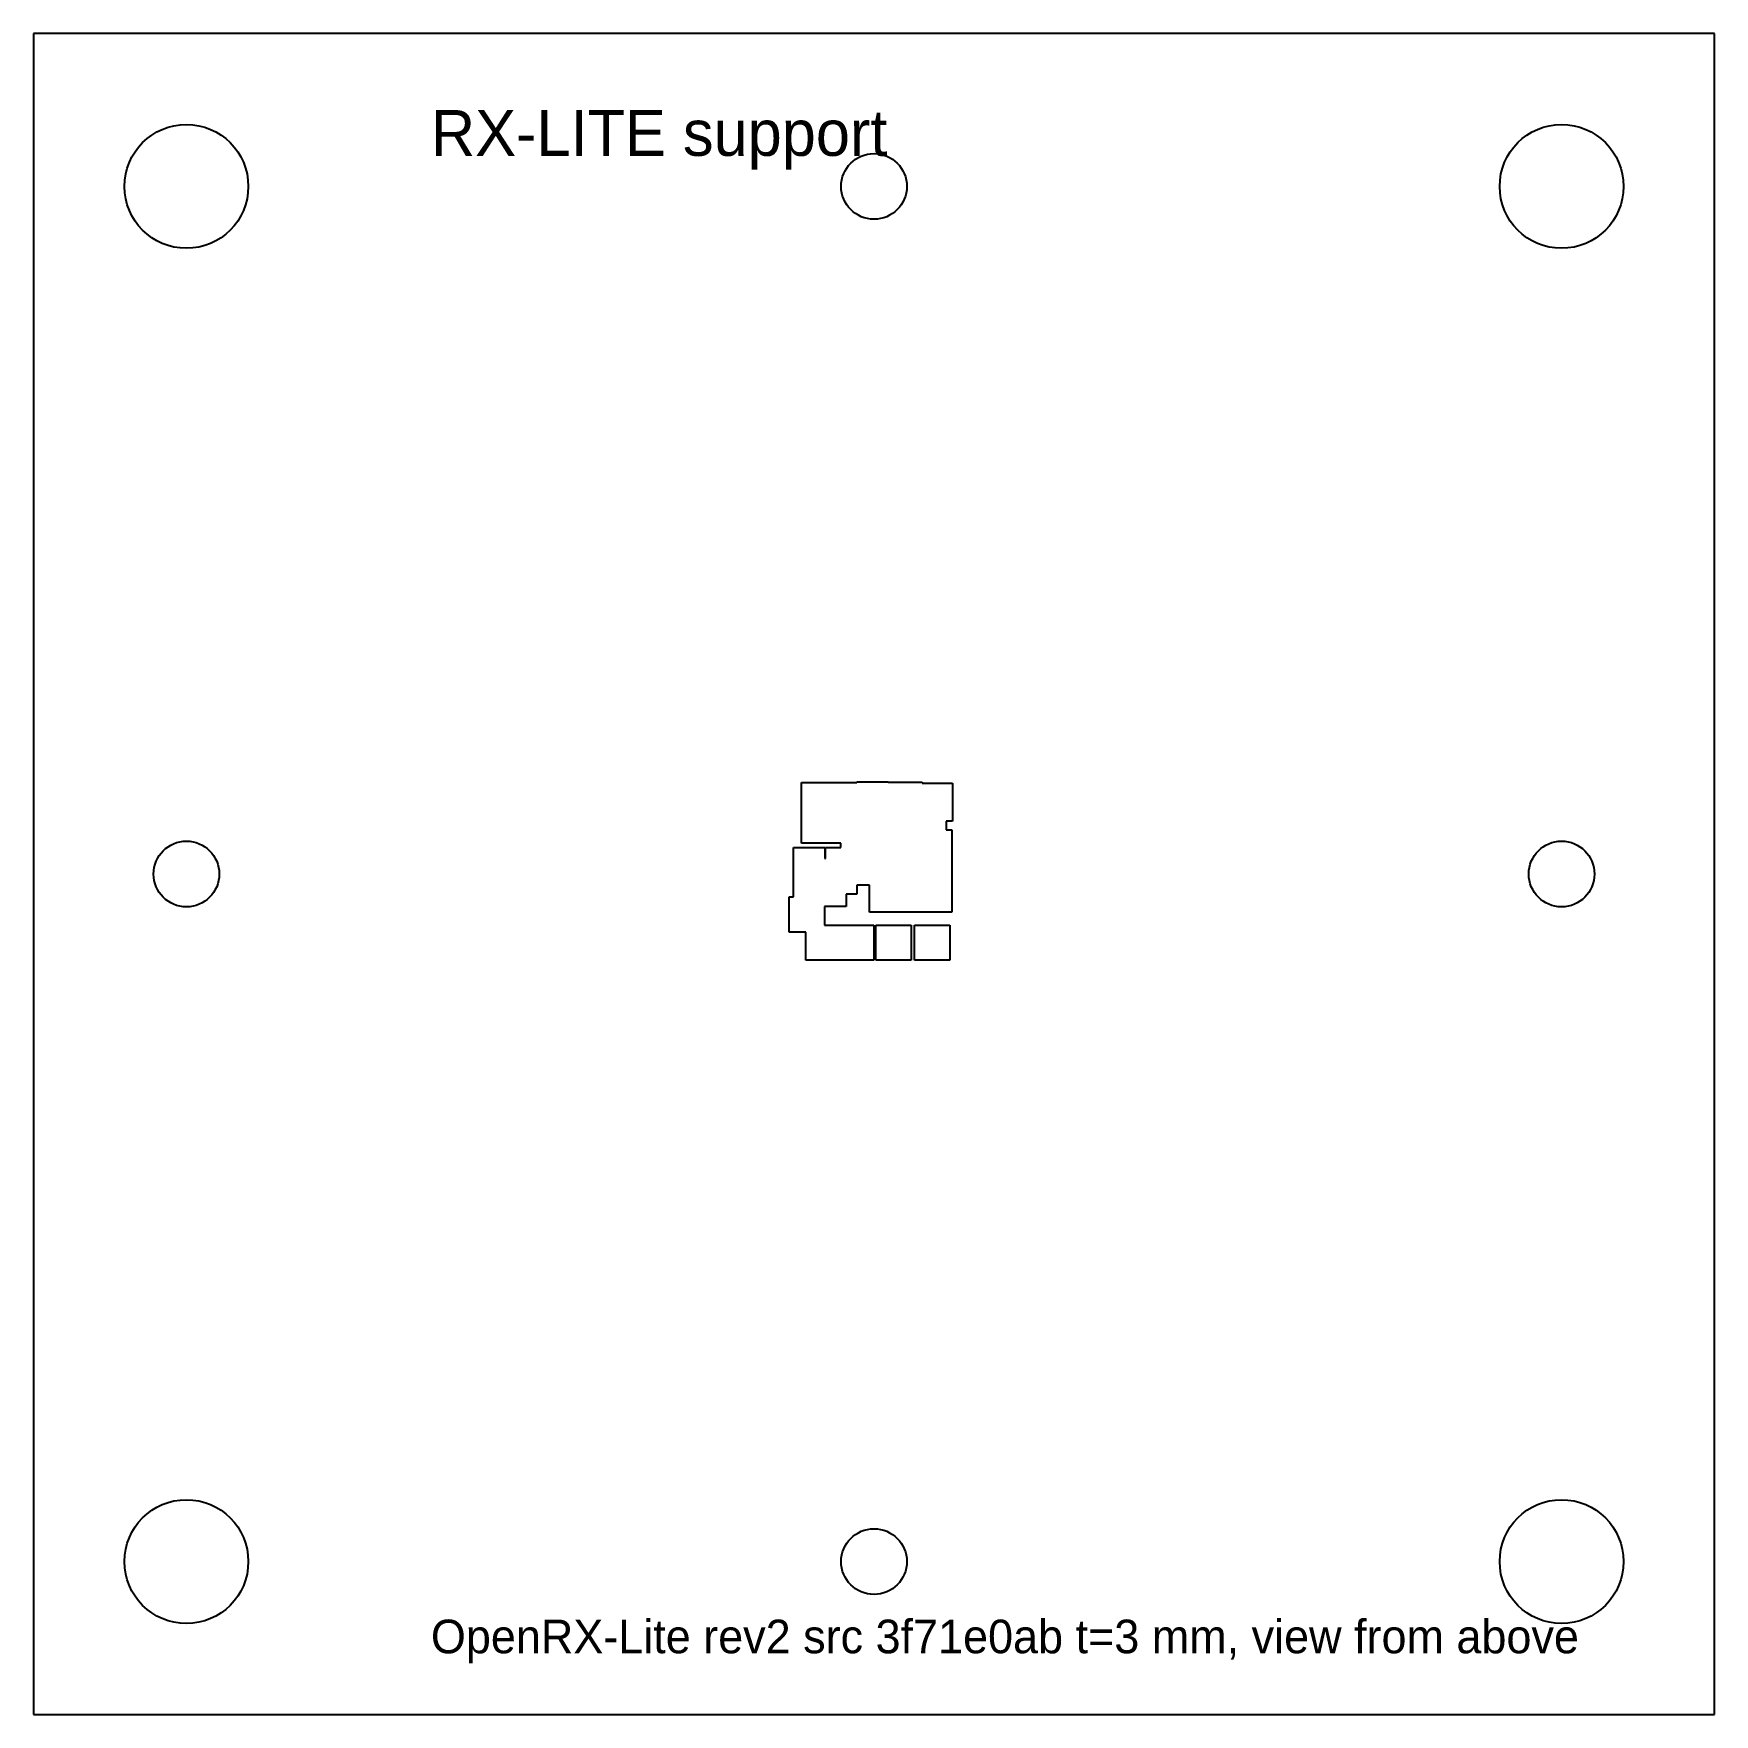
# Model space of a CAD drawing. Header units: millimetres. Extents: x -55 to 55, y -55 to 55.
import ezdxf

# ---------------------------------------------------------------- set-up
doc = ezdxf.new("R2010")
doc.units = ezdxf.units.MM

msp = doc.modelspace()

# ---------------------------------------------------------------- linework, layer by layer
at = {"layer": 'CUT'}
for p, q in [((55, 55), (-55, 55)), ((-55, 55), (-55, -55)), ((55, -55), (55, 55)), ((-4.74, 2.01), (-4.74, 5.99)), ((-4.74, 5.99), (-1.125, 5.99)), ((-1.125, 5.99), (-1.125, 6.025)), ((-1.125, 6.025), (-0.425, 6.025)), ((-0.425, 6.025), (0.925, 6.025)), ((0.925, 6.025), (0.925, 6)), ((0.925, 6), (3.15, 6)), ((3.15, 6), (3.15, 5.935)), ((3.15, 5.935), (3.565, 5.935)), ((3.565, 5.935), (5.135, 5.935)), ((5.135, 5.935), (5.135, 3.465)), ((5.135, 3.465), (4.725, 3.465)), ((4.725, 3.465), (4.725, 2.9)), ((4.725, 2.9), (5.1, 2.9)), ((5.1, 2.9), (5.1, -2.5)), ((-5.275, 1.025), (-5.275, 1.725)), ((-5.275, 1.725), (-3.225, 1.725)), ((-2.175, 2.01), (-4.74, 2.01)), ((-3.225, 1.725), (-3.225, 1.025)), ((-3.175, 1.025), (-3.175, 1.725)), ((-3.175, 1.725), (-2.175, 1.725)), ((-2.175, 1.725), (-2.175, 2.01)), ((-5.275, -0.375), (-5.275, 1.025)), ((-3.225, 1.025), (-3.175, 1.025)), ((-5.275, -1.5), (-5.275, -0.375)), ((-0.3, -0.725), (-1.125, -0.725)), ((-1.125, -0.725), (-1.125, -1.325)), ((-0.3, -2.5), (-0.3, -0.725)), ((-5.55, -3.8), (-5.55, -1.5)), ((-5.55, -1.5), (-5.275, -1.5)), ((-1.825, -2.125), (-3.25, -2.125)), ((-3.25, -2.125), (-3.25, -3.35)), ((-1.125, -1.325), (-1.825, -1.325)), ((-1.825, -1.325), (-1.825, -2.125)), ((5.1, -2.5), (-0.3, -2.5)), ((-4.466, -3.8), (-5.55, -3.8)), ((-4.466, -5.65), (-4.466, -3.8)), ((-3.25, -3.35), (-2.318, -3.35)), ((-2.318, -3.35), (-0.018, -3.35)), ((-0.018, -3.35), (-0.018, -5.65)), ((0.126, -5.65), (0.126, -3.35)), ((0.126, -3.35), (2.426, -3.35)), ((2.426, -3.35), (2.426, -5.65)), ((2.658, -5.65), (2.658, -3.35)), ((2.658, -3.35), (4.958, -3.35)), ((4.958, -3.35), (4.958, -5.65)), ((-2.166, -5.65), (-4.466, -5.65)), ((-0.018, -5.65), (-2.166, -5.65)), ((2.426, -5.65), (0.126, -5.65)), ((4.958, -5.65), (2.658, -5.65)), ((-55, -55), (55, -55))]:
    msp.add_line(p, q, dxfattribs=at)
for centre, radius in [((-45, 45), 4.05), ((45, 45), 4.05), ((0, 45), 2.15), ((-45, 0), 2.15), ((45, 0), 2.15), ((-45, -45), 4.05), ((45, -45), 4.05), ((0, -45), 2.15)]:
    msp.add_circle(centre, radius, dxfattribs=at)

# ---------------------------------------------------------------- texts
at = {"layer": 'ENGRAVE'}
for s, height, p in [('RX-LITE support', 3, (-29, 47)), ('OpenRX-Lite rev2 src 3f71e0ab t=3 mm, view from above', 2.2, (-29, -51))]:
    msp.add_text(s, height=height, dxfattribs=at).set_placement(p)

doc.saveas('drawing.dxf')
